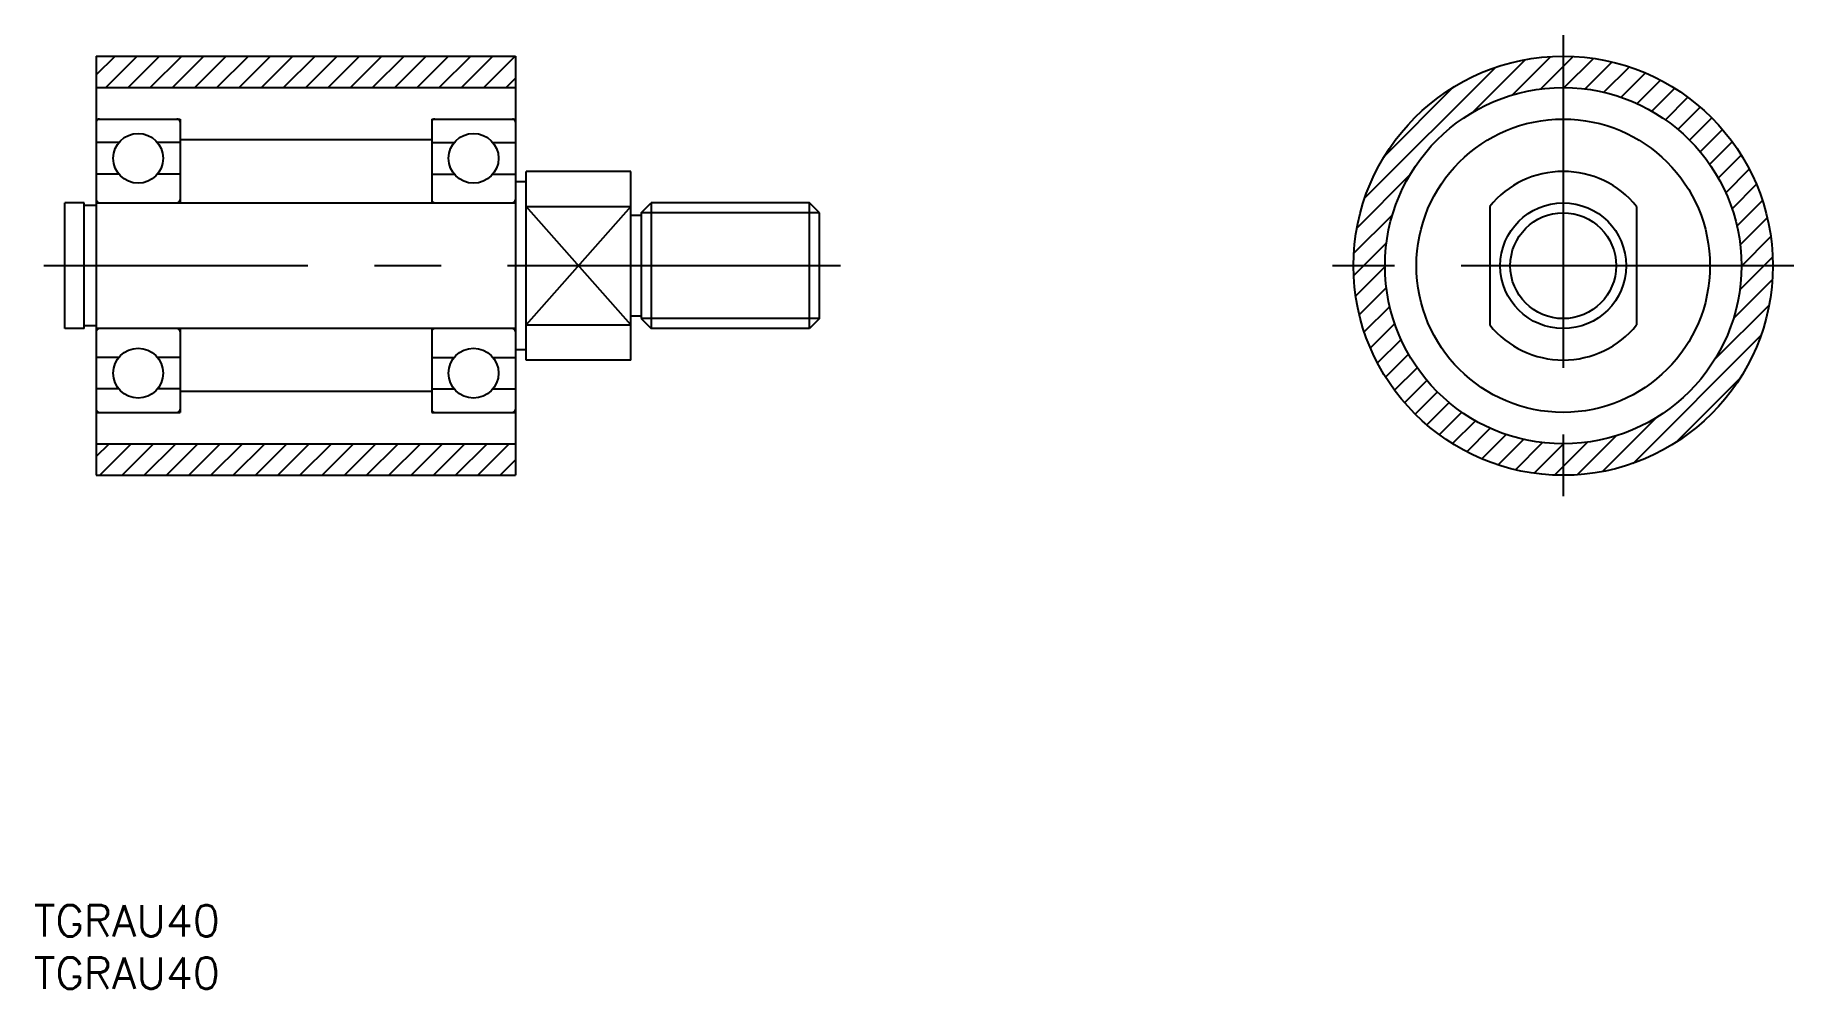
# Model space of a CAD drawing. Extents: x 625 to 793, y -168 to -77.
import ezdxf

# ---------------------------------------------------------------- set-up
doc = ezdxf.new("R2010")
doc.units = 0
doc.linetypes.add('CENTER', pattern=[50.8, 31.75, -6.35, 6.35, -6.35])
doc.layers.get('0').update_dxf_attribs({"linetype": 'CONTINUOUS'})
doc.layers.add('CENTER', color=1, linetype='CENTER')
doc.styles.get("Standard").update_dxf_attribs({"font": 'txt.shx', "height": 3, "bigfont": 'bigfont.shx'})

# ---------------------------------------------------------------- blocks, each defined once
blk = doc.blocks.new('*U49')
at = {"color": 7, "linetype": 'CONTINUOUS'}
for p in [(625.27, -163.21), (625.27, -168.21)]:
    blk.add_text('TGRAU40', height=3, dxfattribs=at).set_placement(p)

msp = doc.modelspace()

# ---------------------------------------------------------------- linework, layer by layer
at = {"color": 7, "linetype": 'CONTINUOUS'}
for p, q in [((631.22, -79.2), (631.22, -119.2)), ((631.22, -79.2), (671.22, -79.2)), ((671.22, -79.2), (671.22, -119.2)), ((631.22, -82.2), (671.22, -82.2)), ((631.22, -85.2), (639.22, -85.2)), ((639.22, -85.2), (639.22, -93.2)), ((663.22, -85.2), (671.22, -85.2)), ((663.22, -85.2), (663.22, -93.2)), ((663.22, -87.2), (639.22, -87.2)), ((633.37, -87.45), (631.22, -87.45)), ((639.22, -87.45), (637.07, -87.45)), ((663.22, -87.45), (665.37, -87.45)), ((669.07, -87.45), (671.22, -87.45)), ((633.37, -90.45), (631.22, -90.45)), ((639.22, -90.45), (637.07, -90.45)), ((663.22, -90.45), (665.37, -90.45)), ((669.07, -90.45), (671.22, -90.45)), ((682.22, -90.2), (672.22, -90.2)), ((672.22, -108.2), (672.22, -90.2)), ((682.22, -108.2), (682.22, -90.2)), ((672.22, -91.2), (671.22, -91.2)), ((628.22, -105.2), (628.22, -93.2)), ((630.07, -93.2), (628.22, -93.2)), ((630.07, -105.2), (630.07, -93.2)), ((631.22, -93.45), (630.07, -93.45)), ((631.22, -93.2), (671.22, -93.2)), ((672.22, -93.54), (682.22, -93.54)), ((683.22, -94.14), (684.17, -93.2)), ((699.28, -93.2), (684.17, -93.2)), ((684.17, -93.2), (684.17, -105.2)), ((700.22, -94.14), (699.28, -93.2)), ((699.28, -105.2), (699.28, -93.2)), ((764.17, -93.54), (764.17, -104.85)), ((778.17, -93.54), (778.17, -104.85)), ((683.22, -94.4), (682.22, -94.4)), ((683.22, -94.14), (683.22, -104.25)), ((700.22, -104.25), (700.22, -94.14)), ((683.22, -104), (682.22, -104)), ((630.07, -105.2), (628.22, -105.2)), ((631.22, -104.95), (630.07, -104.95)), ((671.22, -105.2), (631.22, -105.2)), ((639.22, -105.2), (639.22, -113.2)), ((663.22, -105.2), (663.22, -113.2)), ((672.22, -104.85), (682.22, -104.85)), ((683.22, -104.25), (684.17, -105.2)), ((699.28, -105.2), (684.17, -105.2)), ((700.22, -104.25), (699.28, -105.2)), ((671.22, -107.2), (672.22, -107.2)), ((633.37, -107.95), (631.22, -107.95)), ((639.22, -107.95), (637.07, -107.95)), ((663.22, -107.95), (665.37, -107.95)), ((669.07, -107.95), (671.22, -107.95)), ((682.22, -108.2), (672.22, -108.2)), ((633.37, -110.95), (631.22, -110.95)), ((639.22, -110.95), (637.07, -110.95)), ((663.22, -111.2), (639.22, -111.2)), ((663.22, -110.95), (665.37, -110.95)), ((669.07, -110.95), (671.22, -110.95)), ((631.22, -113.2), (639.22, -113.2)), ((663.22, -113.2), (671.22, -113.2)), ((631.22, -116.2), (671.22, -116.2)), ((631.22, -119.2), (671.22, -119.2))]:
    msp.add_line(p, q, dxfattribs=at)
at = {"color": 3, "linetype": 'CONTINUOUS'}
for p, q in [((631.22, -80.98), (633.01, -79.2)), ((632.13, -82.2), (635.13, -79.2)), ((634.25, -82.2), (637.25, -79.2)), ((636.37, -82.2), (639.37, -79.2)), ((638.5, -82.2), (641.5, -79.2)), ((640.62, -82.2), (643.62, -79.2)), ((642.74, -82.2), (645.74, -79.2)), ((644.86, -82.2), (647.86, -79.2)), ((646.98, -82.2), (649.98, -79.2)), ((649.1, -82.2), (652.1, -79.2)), ((651.22, -82.2), (654.22, -79.2)), ((653.34, -82.2), (656.34, -79.2)), ((655.47, -82.2), (658.47, -79.2)), ((657.59, -82.2), (660.59, -79.2)), ((659.71, -82.2), (662.71, -79.2)), ((661.83, -82.2), (664.83, -79.2)), ((663.95, -82.2), (666.95, -79.2)), ((666.07, -82.2), (669.07, -79.2)), ((668.19, -82.2), (671.19, -79.2)), ((752.25, -92.72), (764.7, -80.27)), ((762.55, -84.55), (767.57, -79.52)), ((766.31, -82.91), (769.98, -79.23)), ((769, -82.34), (772.12, -79.22)), ((771.26, -82.2), (774.05, -79.41)), ((773.25, -82.32), (775.83, -79.75)), ((775.05, -82.65), (777.48, -80.22)), ((670.32, -82.2), (671.22, -81.29)), ((754.14, -88.71), (760.68, -82.17)), ((776.7, -83.12), (779.02, -80.8)), ((778.22, -83.73), (780.46, -81.48)), ((779.62, -84.44), (781.81, -82.26)), ((780.92, -85.27), (783.07, -83.12)), ((782.12, -86.19), (784.24, -84.06)), ((783.22, -87.21), (785.34, -85.08)), ((784.23, -88.32), (786.36, -86.19)), ((785.15, -89.52), (787.3, -87.37)), ((785.97, -90.82), (788.16, -88.64)), ((751.5, -95.6), (756.52, -90.57)), ((786.68, -92.23), (788.92, -89.99)), ((787.28, -93.76), (789.6, -91.43)), ((682.22, -93.54), (672.22, -104.85)), ((682.22, -104.85), (672.22, -93.54)), ((787.74, -95.41), (790.18, -92.98)), ((700.22, -94.14), (683.22, -94.14)), ((751.21, -98.01), (754.88, -94.33)), ((788.06, -97.22), (790.64, -94.63)), ((751.19, -100.14), (754.31, -97.03)), ((788.17, -99.23), (790.98, -96.42)), ((788.01, -101.51), (791.15, -98.37)), ((751.38, -102.08), (754.17, -99.29)), ((787.41, -104.23), (791.13, -100.51)), ((751.72, -103.86), (754.3, -101.28)), ((752.19, -105.51), (754.62, -103.08)), ((785.64, -108.12), (790.82, -102.95)), ((700.22, -104.25), (683.22, -104.25)), ((752.78, -107.05), (755.1, -104.73)), ((753.46, -108.48), (755.7, -106.24)), ((777.83, -118.06), (790.03, -105.85)), ((754.23, -109.83), (756.42, -107.64)), ((755.09, -111.09), (757.24, -108.94)), ((756.04, -112.27), (758.16, -110.14)), ((781.98, -116.02), (788, -110.01)), ((757.06, -113.37), (759.18, -111.25)), ((758.16, -114.39), (760.29, -112.26)), ((759.34, -115.33), (761.5, -113.17)), ((760.61, -116.18), (762.8, -113.99)), ((774.92, -118.84), (780.1, -113.66)), ((761.96, -116.95), (764.21, -114.71)), ((763.41, -117.63), (765.73, -115.3)), ((772.49, -119.15), (776.21, -115.43)), ((631.22, -117.41), (632.44, -116.2)), ((631.56, -119.2), (634.56, -116.2)), ((633.68, -119.2), (636.68, -116.2)), ((635.8, -119.2), (638.8, -116.2)), ((637.92, -119.2), (640.92, -116.2)), ((640.04, -119.2), (643.04, -116.2)), ((642.16, -119.2), (645.16, -116.2)), ((644.29, -119.2), (647.29, -116.2)), ((646.41, -119.2), (649.41, -116.2)), ((648.53, -119.2), (651.53, -116.2)), ((650.65, -119.2), (653.65, -116.2)), ((652.77, -119.2), (655.77, -116.2)), ((654.89, -119.2), (657.89, -116.2)), ((657.01, -119.2), (660.01, -116.2)), ((659.14, -119.2), (662.14, -116.2)), ((661.26, -119.2), (664.26, -116.2)), ((663.38, -119.2), (666.38, -116.2)), ((665.5, -119.2), (668.5, -116.2)), ((667.62, -119.2), (670.62, -116.2)), ((764.95, -118.2), (767.39, -115.77)), ((766.61, -118.67), (769.2, -116.08)), ((768.39, -119), (771.2, -116.2)), ((770.34, -119.18), (773.48, -116.04)), ((669.74, -119.2), (671.22, -117.71))]:
    msp.add_line(p, q, dxfattribs=at)
at = {"color": 7, "linetype": 'CONTINUOUS'}
for centre, radius in [((771.17, -99.2), 20), ((771.17, -99.2), 17), ((771.17, -99.2), 14), ((635.22, -88.95), 2.38), ((667.22, -88.95), 2.38), ((771.17, -99.2), 6), ((635.22, -109.45), 2.38), ((667.22, -109.45), 2.38)]:
    msp.add_circle(centre, radius, dxfattribs=at)
at = {"color": 3, "linetype": 'CONTINUOUS'}
msp.add_circle((771.17, -99.2), 5.05, dxfattribs=at)
at = {"color": 7, "linetype": 'CONTINUOUS'}
for centre, radius, start, end in [((631.52, -85.5), 0.3, 90, 180), ((638.92, -85.5), 0.3, 0, 90), ((663.52, -85.5), 0.3, 90, 180), ((670.92, -85.5), 0.3, 0, 90), ((771.17, -99.2), 9, 38.9424, 141.0576), ((631.52, -92.9), 0.3, 180, 270), ((638.92, -92.9), 0.3, 270, 0), ((663.52, -92.9), 0.3, 180, 270), ((670.92, -92.9), 0.3, 270, 0), ((631.52, -105.5), 0.3, 90, 180), ((638.92, -105.5), 0.3, 0, 90), ((663.52, -105.5), 0.3, 90, 180), ((670.92, -105.5), 0.3, 0, 90), ((771.17, -99.2), 9, 218.9424, 321.0576), ((631.52, -112.9), 0.3, 180, 270), ((638.92, -112.9), 0.3, 270, 0), ((663.52, -112.9), 0.3, 180, 270), ((670.92, -112.9), 0.3, 270, 0)]:
    msp.add_arc(centre, radius, start, end, dxfattribs=at)
at = {"layer": 'CENTER', "color": 1, "linetype": 'CENTER'}
for p, q in [((771.17, -77.2), (771.17, -121.2)), ((702.22, -99.2), (626.22, -99.2)), ((793.17, -99.2), (749.17, -99.2))]:
    msp.add_line(p, q, dxfattribs=at)

# ---------------------------------------------------------------- block references
at = {"color": 7, "linetype": 'CONTINUOUS'}
msp.add_blockref('*U49', (0, 0), dxfattribs=at)

doc.saveas('drawing.dxf')
